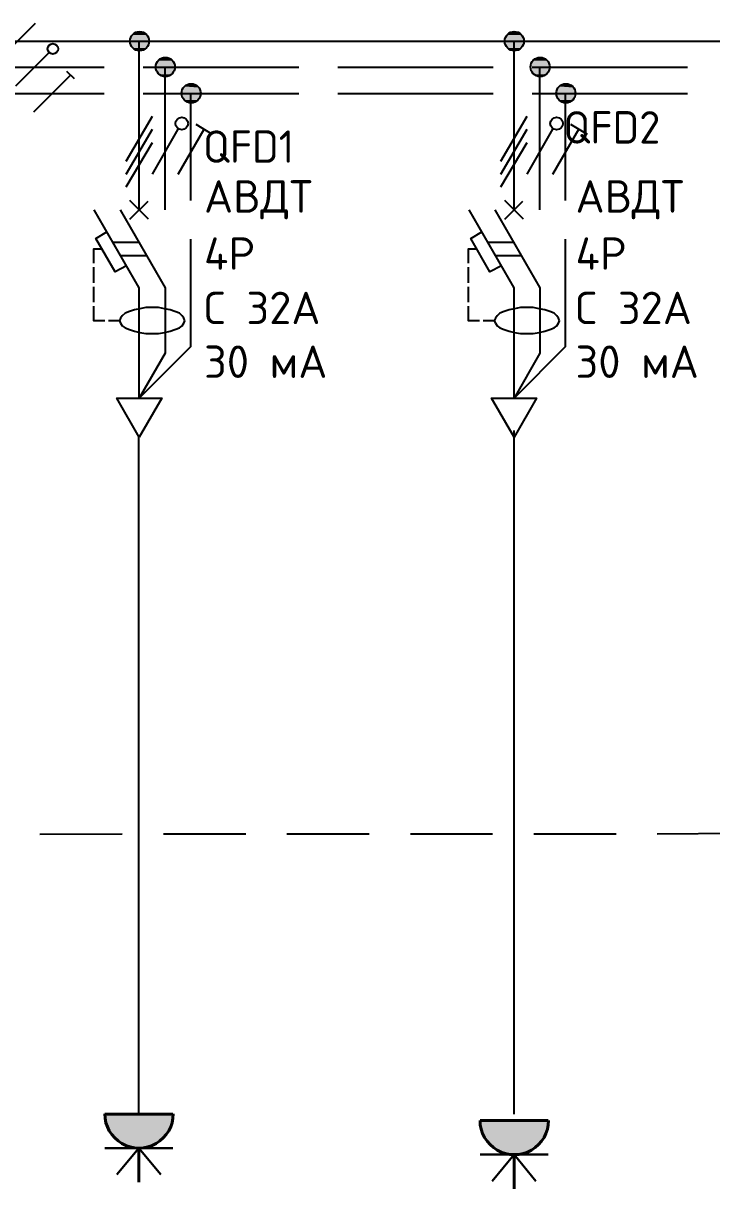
# Model space of a CAD drawing. Header units: millimetres. Extents: x -32 to 417638015, y -35 to 175284279.
# Drawn here: x 416808956 to 416814267, y 175224378 to 175233366 of the extents above; entities that cross this region are included whole.
import ezdxf

# ---------------------------------------------------------------- set-up
doc = ezdxf.new("R2010")
doc.units = ezdxf.units.MM
for name, color, linetype in [('PDF _0', 7, 'Continuous'), ('PDF _4_Однолинейная схема', 7, 'Continuous'), ('PDF __ЭОМ_Розетки быт', 5, 'Continuous'), ('PDF _A-HATCH-WALL', 5, 'Continuous'), ('PDF _Текст', 7, 'Continuous')]:
    doc.layers.add(name, color=color, linetype=linetype)
doc.styles.add('PDF GOST Common', font='GOST_Common.ttf')
doc.styles.add('PDF ISOCPEUR', font='isocpeur.ttf')

msp = doc.modelspace()

# ---------------------------------------------------------------- linework, layer by layer
at = {"layer": 'PDF _0', "lineweight": 25}
for points in [[(416809850.5, 175231926.2), (416809850.5, 175233225.9)], [(416812741.9, 175231926.2), (416812741.9, 175233225.9)], [(416810049.4, 175231926.2), (416810049.4, 175233026.9)], [(416812940.9, 175231926.2), (416812940.9, 175233026.9)], [(416810248.4, 175231998.2), (416810248.4, 175232823.7)], [(416813139.9, 175231998.2), (416813139.9, 175232823.7)], [(416809922.4, 175231854.3), (416809778.5, 175231998.2)], [(416809778.5, 175231854.3), (416809918.2, 175231994)], [(416812669.9, 175231854.3), (416812809.6, 175231994)], [(416812813.9, 175231854.3), (416812670, 175231998.2)], [(416810049.4, 175231325.1), (416810049.4, 175230821.3), (416809850.5, 175230474.2), (416809850.5, 175231325.1), (416809503.3, 175231926.2)], [(416809702.3, 175231926.2), (416810049.4, 175231325.1)], [(416812940.9, 175231325.1), (416812940.9, 175230821.3), (416812741.9, 175230474.2), (416812741.9, 175231325.1), (416812394.8, 175231926.2)], [(416812593.7, 175231926.2), (416812940.9, 175231325.1)], [(416809753.1, 175231494.4), (416809664.2, 175231447.9), (416809516, 175231706.1), (416809600.7, 175231756.9)], [(416812644.5, 175231494.4), (416812555.6, 175231447.9), (416812407.5, 175231706.1), (416812492.2, 175231756.9)], [(416809647.2, 175231676.5), (416809846.2, 175231676.5)], [(416809850.5, 175230474.2), (416810248.4, 175230872.1), (416810248.4, 175231701.8)], [(416812538.7, 175231676.5), (416812737.7, 175231676.5)], [(416812741.9, 175230474.2), (416813139.9, 175230872.1), (416813139.9, 175231701.8)], [(416809706.5, 175231574.9), (416809905.5, 175231574.9)], [(416812598, 175231574.9), (416812796.9, 175231574.9)], [(416812741.9, 175224953.7), (416812741.9, 175230224.2)], [(416809846.2, 175224953.7), (416809846.2, 175230173.4)], [(416809719.2, 175227112.8), (416809084.2, 175227108.5)], [(416810671.7, 175227112.8), (416810036.8, 175227112.8)], [(416811624.3, 175227112.8), (416810989.3, 175227112.8)], [(416812576.8, 175227112.8), (416811941.8, 175227112.8)], [(416813529.3, 175227112.8), (416812894.3, 175227112.8)], [(416814481.9, 175227117), (416813846.9, 175227112.8)]]:
    msp.add_lwpolyline(points, dxfattribs=at)
at = {"layer": 'PDF _0', "color": 1, "lineweight": 25}
for points in [[(416809748.8, 175232303), (416809952, 175232650.2)], [(416812640.3, 175232303), (416812843.5, 175232650.2)], [(416809748.8, 175232201.4), (416809952, 175232548.5)], [(416809952.1, 175232201.4), (416810151, 175232548.5)], [(416810151, 175232201.4), (416810350, 175232548.5)], [(416810286.5, 175232586.7), (416810413.5, 175232510.5)], [(416812640.3, 175232201.4), (416812843.5, 175232548.5)], [(416812843.5, 175232201.4), (416813042.5, 175232548.5)], [(416813042.5, 175232201.4), (416813241.5, 175232548.5)], [(416813178, 175232586.7), (416813305, 175232510.5)], [(416809748.8, 175232104), (416809952, 175232446.9)], [(416812640.3, 175232104), (416812843.5, 175232446.9)], [(416809499.1, 175231515.6), (416809499.1, 175231625.7), (416809562.6, 175231625.7)], [(416812390.5, 175231515.6), (416812390.5, 175231625.7), (416812454, 175231625.7)], [(416809499.1, 175231363.2), (416809499.1, 175231486)], [(416812390.5, 175231363.2), (416812390.5, 175231486)], [(416809499.1, 175231215), (416809499.1, 175231333.5)], [(416812390.5, 175231215), (416812390.5, 175231333.5)], [(416809583.7, 175231071.1), (416809499.1, 175231071.1), (416809499.1, 175231185.4)], [(416812475.2, 175231071.1), (416812390.5, 175231071.1), (416812390.5, 175231185.4)], [(416809698, 175231071.1), (416809613.4, 175231071.1)], [(416812589.5, 175231071.1), (416812504.8, 175231071.1)]]:
    msp.add_lwpolyline(points, dxfattribs=at)
at = {"layer": 'PDF _0', "lineweight": 25}
for points in [[(416810201.8, 175231071.1), (416810193.4, 175231092.2), (416810180.7, 175231109.2), (416810159.5, 175231130.3), (416810125.6, 175231143), (416810087.5, 175231155.7), (416810045.2, 175231164.2), (416809998.6, 175231172.7), (416809952.1, 175231172.7), (416809901.3, 175231172.7), (416809854.7, 175231164.2), (416809812.4, 175231155.7), (416809774.3, 175231143), (416809740.4, 175231130.3), (416809719.2, 175231109.2), (416809706.5, 175231092.2), (416809698.1, 175231071.1), (416809706.5, 175231054.1), (416809719.2, 175231033), (416809740.4, 175231016), (416809774.3, 175231003.3), (416809812.4, 175230990.6), (416809854.7, 175230982.2), (416809901.3, 175230973.7), (416809952.1, 175230973.7), (416809998.6, 175230973.7), (416810045.2, 175230982.2), (416810087.5, 175230990.6), (416810125.6, 175231003.3), (416810159.5, 175231016), (416810180.7, 175231033), (416810193.4, 175231054.1)], [(416813093.3, 175231071.1), (416813084.8, 175231092.2), (416813072.1, 175231109.2), (416813051, 175231130.3), (416813017.1, 175231143), (416812979, 175231155.7), (416812936.7, 175231164.2), (416812890.1, 175231172.7), (416812843.5, 175231172.7), (416812792.7, 175231172.7), (416812746.2, 175231164.2), (416812703.8, 175231155.7), (416812665.7, 175231143), (416812631.9, 175231130.3), (416812610.7, 175231109.2), (416812598, 175231092.2), (416812589.5, 175231071.1), (416812598, 175231054.1), (416812610.7, 175231033), (416812631.9, 175231016), (416812665.7, 175231003.3), (416812703.8, 175230990.6), (416812746.2, 175230982.2), (416812792.7, 175230973.7), (416812843.5, 175230973.7), (416812890.1, 175230973.7), (416812936.7, 175230982.2), (416812979, 175230990.6), (416813017.1, 175231003.3), (416813051, 175231016), (416813072.1, 175231033), (416813084.8, 175231054.1)], [(416809850.5, 175230173.6), (416809676.9, 175230474.1), (416810024, 175230474.1)], [(416812741.9, 175230173.6), (416812568.4, 175230474.1), (416812915.5, 175230474.1)]]:
    msp.add_lwpolyline(points, close=True, dxfattribs=at)
for centre in [(416809852.6, 175233228), (416812744, 175233228), (416810051.5, 175233029.1), (416812943, 175233029.1), (416810250.5, 175232825.9), (416813142, 175232825.9)]:
    msp.add_circle(centre, 74.1, dxfattribs=at)
at = {"layer": 'PDF _0', "color": 1, "lineweight": 25}
for centre in [(416810178.5, 175232593), (416813070, 175232593)]:
    msp.add_circle(centre, 48.7, dxfattribs=at)
at = {"layer": 'PDF _0', "transparency": 33554559}
for points in [[(416809782.7, 175233255.6), (416809922.4, 175233247.1), (416809778.5, 175233247.1)], [(416809922.4, 175233247.1), (416809778.5, 175233247.1), (416809922.4, 175233238.6)], [(416809778.5, 175233247.1), (416809922.4, 175233238.6), (416809778.5, 175233238.6)], [(416809787, 175233268.3), (416809918.2, 175233259.8), (416809782.7, 175233259.8)], [(416809918.2, 175233259.8), (416809782.7, 175233259.8), (416809918.2, 175233255.6)], [(416809782.7, 175233259.8), (416809918.2, 175233255.6), (416809782.7, 175233255.6)], [(416809918.2, 175233255.6), (416809782.7, 175233255.6), (416809922.4, 175233247.1)], [(416809791.2, 175233272.5), (416809914, 175233268.3), (416809787, 175233268.3)], [(416809914, 175233268.3), (416809787, 175233268.3), (416809918.2, 175233259.8)], [(416809795.4, 175233276.7), (416809909.7, 175233272.5), (416809791.2, 175233272.5)], [(416809909.7, 175233272.5), (416809791.2, 175233272.5), (416809914, 175233268.3)], [(416809799.7, 175233281), (416809905.5, 175233276.7), (416809795.4, 175233276.7)], [(416809905.5, 175233276.7), (416809795.4, 175233276.7), (416809909.7, 175233272.5)], [(416809808.1, 175233285.2), (416809897, 175233281), (416809799.7, 175233281)], [(416809897, 175233281), (416809799.7, 175233281), (416809905.5, 175233276.7)], [(416809812.4, 175233289.4), (416809892.8, 175233285.2), (416809808.1, 175233285.2)], [(416809892.8, 175233285.2), (416809808.1, 175233285.2), (416809897, 175233281)], [(416809820.8, 175233293.7), (416809888.6, 175233289.4), (416809812.4, 175233289.4)], [(416809888.6, 175233289.4), (416809812.4, 175233289.4), (416809892.8, 175233285.2)], [(416809825.1, 175233297.9), (416809880.1, 175233293.7), (416809820.8, 175233293.7)], [(416809880.1, 175233293.7), (416809820.8, 175233293.7), (416809888.6, 175233289.4)], [(416809833.5, 175233297.9), (416809871.6, 175233297.9), (416809825.1, 175233297.9)], [(416809871.6, 175233297.9), (416809825.1, 175233297.9), (416809880.1, 175233293.7)], [(416809837.8, 175233297.9), (416809867.4, 175233297.9), (416809833.5, 175233297.9)], [(416809867.4, 175233297.9), (416809833.5, 175233297.9), (416809871.6, 175233297.9)], [(416809854.7, 175233302.1), (416809858.9, 175233297.9), (416809837.8, 175233297.9)], [(416809858.9, 175233297.9), (416809837.8, 175233297.9), (416809867.4, 175233297.9)], [(416812674.2, 175233255.6), (416812813.9, 175233247.1), (416812670, 175233247.1)], [(416812813.9, 175233247.1), (416812670, 175233247.1), (416812813.9, 175233238.6)], [(416812670, 175233247.1), (416812813.9, 175233238.6), (416812670, 175233238.6)], [(416812678.4, 175233268.3), (416812809.7, 175233259.8), (416812674.2, 175233259.8)], [(416812809.7, 175233259.8), (416812674.2, 175233259.8), (416812809.7, 175233255.6)], [(416812674.2, 175233259.8), (416812809.7, 175233255.6), (416812674.2, 175233255.6)], [(416812809.7, 175233255.6), (416812674.2, 175233255.6), (416812813.9, 175233247.1)], [(416812682.7, 175233272.5), (416812805.4, 175233268.3), (416812678.4, 175233268.3)], [(416812805.4, 175233268.3), (416812678.4, 175233268.3), (416812809.7, 175233259.8)], [(416812686.9, 175233276.7), (416812801.2, 175233272.5), (416812682.7, 175233272.5)], [(416812801.2, 175233272.5), (416812682.7, 175233272.5), (416812805.4, 175233268.3)], [(416812691.1, 175233281), (416812797, 175233276.7), (416812686.9, 175233276.7)], [(416812797, 175233276.7), (416812686.9, 175233276.7), (416812801.2, 175233272.5)], [(416812699.6, 175233285.2), (416812788.5, 175233281), (416812691.1, 175233281)], [(416812788.5, 175233281), (416812691.1, 175233281), (416812797, 175233276.7)], [(416812703.8, 175233289.4), (416812784.3, 175233285.2), (416812699.6, 175233285.2)], [(416812784.3, 175233285.2), (416812699.6, 175233285.2), (416812788.5, 175233281)], [(416812712.3, 175233293.7), (416812780, 175233289.4), (416812703.8, 175233289.4)], [(416812780, 175233289.4), (416812703.8, 175233289.4), (416812784.3, 175233285.2)], [(416812716.5, 175233297.9), (416812771.6, 175233293.7), (416812712.3, 175233293.7)], [(416812771.6, 175233293.7), (416812712.3, 175233293.7), (416812780, 175233289.4)], [(416812725, 175233297.9), (416812763.1, 175233297.9), (416812716.5, 175233297.9)], [(416812763.1, 175233297.9), (416812716.5, 175233297.9), (416812771.6, 175233293.7)], [(416812729.2, 175233297.9), (416812758.9, 175233297.9), (416812725, 175233297.9)], [(416812758.9, 175233297.9), (416812725, 175233297.9), (416812763.1, 175233297.9)], [(416812746.2, 175233302.1), (416812750.4, 175233297.9), (416812729.2, 175233297.9)], [(416812750.4, 175233297.9), (416812729.2, 175233297.9), (416812758.9, 175233297.9)], [(416809778.5, 175233238.6), (416809922.4, 175233234.4), (416809774.3, 175233234.4)], [(416809922.4, 175233234.4), (416809774.3, 175233234.4), (416809926.7, 175233225.9)], [(416809774.3, 175233234.4), (416809926.7, 175233225.9), (416809774.3, 175233225.9)], [(416809926.7, 175233225.9), (416809774.3, 175233225.9), (416809922.4, 175233217.5)], [(416809774.3, 175233225.9), (416809922.4, 175233217.5), (416809774.3, 175233217.5)], [(416809922.4, 175233217.5), (416809774.3, 175233217.5), (416809922.4, 175233213.2)], [(416809774.3, 175233217.5), (416809922.4, 175233213.2), (416809778.5, 175233213.2)], [(416809922.4, 175233238.6), (416809778.5, 175233238.6), (416809922.4, 175233234.4)], [(416809922.4, 175233213.2), (416809778.5, 175233213.2), (416809922.4, 175233204.8)], [(416809778.5, 175233213.2), (416809922.4, 175233204.8), (416809778.5, 175233204.8)], [(416809922.4, 175233204.8), (416809778.5, 175233204.8), (416809918.2, 175233196.3)], [(416809778.5, 175233204.8), (416809918.2, 175233196.3), (416809782.7, 175233196.3)], [(416809918.2, 175233196.3), (416809782.7, 175233196.3), (416809918.2, 175233192.1)], [(416809782.7, 175233196.3), (416809918.2, 175233192.1), (416809782.7, 175233192.1)], [(416809918.2, 175233192.1), (416809782.7, 175233192.1), (416809914, 175233183.6)], [(416809782.7, 175233192.1), (416809914, 175233183.6), (416809787, 175233183.6)], [(416809914, 175233183.6), (416809787, 175233183.6), (416809909.7, 175233179.4)], [(416809787, 175233183.6), (416809909.7, 175233179.4), (416809791.2, 175233179.4)], [(416809909.7, 175233179.4), (416809791.2, 175233179.4), (416809905.5, 175233175.1)], [(416809791.2, 175233179.4), (416809905.5, 175233175.1), (416809795.4, 175233175.1)], [(416809905.5, 175233175.1), (416809795.4, 175233175.1), (416809897, 175233170.9)], [(416809795.4, 175233175.1), (416809897, 175233170.9), (416809799.7, 175233170.9)], [(416809897, 175233170.9), (416809799.7, 175233170.9), (416809892.8, 175233166.7)], [(416809799.7, 175233170.9), (416809892.8, 175233166.7), (416809808.1, 175233166.7)], [(416809892.8, 175233166.7), (416809808.1, 175233166.7), (416809888.6, 175233162.4)], [(416809808.1, 175233166.7), (416809888.6, 175233162.4), (416809812.4, 175233162.4)], [(416809888.6, 175233162.4), (416809812.4, 175233162.4), (416809880.1, 175233158.2)], [(416809812.4, 175233162.4), (416809880.1, 175233158.2), (416809820.8, 175233158.2)], [(416809880.1, 175233158.2), (416809820.8, 175233158.2), (416809871.6, 175233154)], [(416809820.8, 175233158.2), (416809871.6, 175233154), (416809825.1, 175233154)], [(416812670, 175233238.6), (416812813.9, 175233234.4), (416812665.7, 175233234.4)], [(416812813.9, 175233234.4), (416812665.7, 175233234.4), (416812818.1, 175233225.9)], [(416812665.7, 175233234.4), (416812818.1, 175233225.9), (416812665.7, 175233225.9)], [(416812818.1, 175233225.9), (416812665.7, 175233225.9), (416812813.9, 175233217.5)], [(416812665.7, 175233225.9), (416812813.9, 175233217.5), (416812665.7, 175233217.5)], [(416812813.9, 175233217.5), (416812665.7, 175233217.5), (416812813.9, 175233213.2)], [(416812665.7, 175233217.5), (416812813.9, 175233213.2), (416812670, 175233213.2)], [(416812813.9, 175233238.6), (416812670, 175233238.6), (416812813.9, 175233234.4)], [(416812813.9, 175233213.2), (416812670, 175233213.2), (416812813.9, 175233204.8)], [(416812670, 175233213.2), (416812813.9, 175233204.8), (416812670, 175233204.8)], [(416812813.9, 175233204.8), (416812670, 175233204.8), (416812809.7, 175233196.3)], [(416812670, 175233204.8), (416812809.7, 175233196.3), (416812674.2, 175233196.3)], [(416812809.7, 175233196.3), (416812674.2, 175233196.3), (416812809.7, 175233192.1)], [(416812674.2, 175233196.3), (416812809.7, 175233192.1), (416812674.2, 175233192.1)], [(416812809.7, 175233192.1), (416812674.2, 175233192.1), (416812805.4, 175233183.6)], [(416812674.2, 175233192.1), (416812805.4, 175233183.6), (416812678.4, 175233183.6)], [(416812805.4, 175233183.6), (416812678.4, 175233183.6), (416812801.2, 175233179.4)], [(416812678.4, 175233183.6), (416812801.2, 175233179.4), (416812682.7, 175233179.4)], [(416812801.2, 175233179.4), (416812682.7, 175233179.4), (416812797, 175233175.1)], [(416812682.7, 175233179.4), (416812797, 175233175.1), (416812686.9, 175233175.1)], [(416812797, 175233175.1), (416812686.9, 175233175.1), (416812788.5, 175233170.9)], [(416812686.9, 175233175.1), (416812788.5, 175233170.9), (416812691.1, 175233170.9)], [(416812788.5, 175233170.9), (416812691.1, 175233170.9), (416812784.3, 175233166.7)], [(416812691.1, 175233170.9), (416812784.3, 175233166.7), (416812699.6, 175233166.7)], [(416812784.3, 175233166.7), (416812699.6, 175233166.7), (416812780, 175233162.4)], [(416812699.6, 175233166.7), (416812780, 175233162.4), (416812703.8, 175233162.4)], [(416812780, 175233162.4), (416812703.8, 175233162.4), (416812771.6, 175233158.2)], [(416812703.8, 175233162.4), (416812771.6, 175233158.2), (416812712.3, 175233158.2)], [(416812771.6, 175233158.2), (416812712.3, 175233158.2), (416812763.1, 175233154)], [(416812712.3, 175233158.2), (416812763.1, 175233154), (416812716.5, 175233154)], [(416809871.6, 175233154), (416809825.1, 175233154), (416809867.4, 175233154)], [(416809825.1, 175233154), (416809867.4, 175233154), (416809833.5, 175233154)], [(416809833.5, 175233154), (416809837.8, 175233149.7), (416809858.9, 175233149.7)], [(416809833.5, 175233154), (416809867.4, 175233154), (416809858.9, 175233149.7)], [(416809837.8, 175233149.7), (416809858.9, 175233149.7), (416809854.7, 175233149.7)], [(416812763.1, 175233154), (416812716.5, 175233154), (416812758.9, 175233154)], [(416812716.5, 175233154), (416812758.9, 175233154), (416812725, 175233154)], [(416812725, 175233154), (416812729.2, 175233149.7), (416812750.4, 175233149.7)], [(416812725, 175233154), (416812758.9, 175233154), (416812750.4, 175233149.7)], [(416812729.2, 175233149.7), (416812750.4, 175233149.7), (416812746.2, 175233149.7)]]:
    msp.add_solid(points, dxfattribs=at)
at = {"layer": 'PDF _4_Однолинейная схема', "color": 1, "lineweight": 25}
for points in [[(416808766.7, 175233086.2), (416809050.3, 175233365.6)], [(416808897.9, 175232883), (416809151.9, 175233137)], [(416809350.9, 175232938), (416809291.6, 175232993.1)], [(416809037.6, 175232684), (416809321.3, 175232967.7)]]:
    msp.add_lwpolyline(points, dxfattribs=at)
at = {"layer": 'PDF _4_Однолинейная схема', "lineweight": 25}
for points in [[(416833545.2, 175233225.9), (416808416.3, 175233225.9)], [(416808415.3, 175233026.9), (416809579.5, 175233026.9)], [(416809880.1, 175233026.9), (416811082.3, 175233026.9)], [(416811383, 175233026.9), (416812581, 175233026.9)], [(416812881.6, 175233026.9), (416814079.6, 175233026.9)], [(416808415.3, 175232823.7), (416809579.5, 175232823.7)], [(416809880.1, 175232823.7), (416811082.3, 175232823.7)], [(416811383, 175232823.7), (416812581, 175232823.7)], [(416812881.6, 175232823.7), (416814079.6, 175232823.7)]]:
    msp.add_lwpolyline(points, dxfattribs=at)
at = {"layer": 'PDF _4_Однолинейная схема', "color": 1, "lineweight": 25}
msp.add_circle((416809183.7, 175233168.8), 40.2, dxfattribs=at)
at = {"layer": 'PDF __ЭОМ_Розетки быт', "lineweight": 40}
for points in [[(416810108.7, 175224953.7), (416809583.8, 175224953.7)], [(416813004.4, 175224902.9), (416812479.5, 175224902.9)], [(416809846.2, 175224691.2), (416809846.2, 175224428.8)], [(416812741.9, 175224640.4), (416812741.9, 175224378)]]:
    msp.add_lwpolyline(points, dxfattribs=at)
at = {"layer": 'PDF __ЭОМ_Розетки быт', "lineweight": 30}
for points in [[(416810108.7, 175224691.2), (416809583.8, 175224691.2)], [(416810015.6, 175224488), (416809846.2, 175224691.2), (416809676.9, 175224488)], [(416813004.4, 175224640.4), (416812479.5, 175224640.4)], [(416812911.3, 175224437.2), (416812741.9, 175224640.4), (416812572.6, 175224437.2)]]:
    msp.add_lwpolyline(points, dxfattribs=at)
at = {"layer": 'PDF __ЭОМ_Розетки быт', "lineweight": 40}
for centre in [(416809848.3, 175224955.8), (416812744, 175224905)]:
    msp.add_arc(centre, 264.6, 179.99976, 0.00024, dxfattribs=at)
at = {"layer": 'PDF __ЭОМ_Розетки быт', "transparency": 33554559}
for points in [[(416809588, 175224902.9), (416810104.4, 175224902.9), (416809583.7, 175224953.7)], [(416810104.4, 175224902.9), (416809583.7, 175224953.7), (416810108.7, 175224953.7)], [(416809600.7, 175224856.3), (416810091.7, 175224856.3), (416809588, 175224902.9)], [(416810091.7, 175224856.3), (416809588, 175224902.9), (416810104.4, 175224902.9)], [(416812483.7, 175224852.1), (416813000.1, 175224852.1), (416812479.4, 175224902.9)], [(416813000.1, 175224852.1), (416812479.4, 175224902.9), (416813004.4, 175224902.9)], [(416809621.8, 175224814), (416810070.6, 175224814), (416809600.7, 175224856.3)], [(416810070.6, 175224814), (416809600.7, 175224856.3), (416810091.7, 175224856.3)], [(416809651.5, 175224775.9), (416810040.9, 175224775.9), (416809621.8, 175224814)], [(416810040.9, 175224775.9), (416809621.8, 175224814), (416810070.6, 175224814)], [(416812496.4, 175224805.5), (416812987.4, 175224805.5), (416812483.7, 175224852.1)], [(416812987.4, 175224805.5), (416812483.7, 175224852.1), (416813000.1, 175224852.1)], [(416812517.5, 175224763.2), (416812966.3, 175224763.2), (416812496.4, 175224805.5)], [(416812966.3, 175224763.2), (416812496.4, 175224805.5), (416812987.4, 175224805.5)], [(416809685.3, 175224742), (416810002.8, 175224742), (416809651.5, 175224775.9)], [(416810002.8, 175224742), (416809651.5, 175224775.9), (416810040.9, 175224775.9)], [(416809727.7, 175224716.6), (416809960.5, 175224716.6), (416809685.3, 175224742)], [(416809960.5, 175224716.6), (416809685.3, 175224742), (416810002.8, 175224742)], [(416809774.2, 175224699.7), (416809918.2, 175224699.7), (416809727.7, 175224716.6)], [(416809918.2, 175224699.7), (416809727.7, 175224716.6), (416809960.5, 175224716.6)], [(416812547.2, 175224725.1), (416812936.6, 175224725.1), (416812517.5, 175224763.2)], [(416812936.6, 175224725.1), (416812517.5, 175224763.2), (416812966.3, 175224763.2)], [(416812585.3, 175224691.2), (416812898.5, 175224691.2), (416812547.2, 175224725.1)], [(416812898.5, 175224691.2), (416812547.2, 175224725.1), (416812936.6, 175224725.1)], [(416809820.8, 175224691.2), (416809871.6, 175224691.2), (416809774.3, 175224699.7)], [(416809871.6, 175224691.2), (416809774.3, 175224699.7), (416809918.2, 175224699.7)], [(416812623.4, 175224665.8), (416812860.4, 175224665.8), (416812585.3, 175224691.2)], [(416812860.4, 175224665.8), (416812585.3, 175224691.2), (416812898.5, 175224691.2)], [(416812669.9, 175224648.9), (416812813.9, 175224648.9), (416812623.4, 175224665.8)], [(416812813.9, 175224648.9), (416812623.4, 175224665.8), (416812860.4, 175224665.8)], [(416812716.5, 175224640.4), (416812767.3, 175224640.4), (416812670, 175224648.9)], [(416812767.3, 175224640.4), (416812670, 175224648.9), (416812813.9, 175224648.9)]]:
    msp.add_solid(points, dxfattribs=at)
at = {"layer": 'PDF _A-HATCH-WALL', "color": 7, "transparency": 33554559}
for points in [[(416809985.9, 175233065), (416810117.2, 175233060.8), (416809981.7, 175233060.8)], [(416809990.2, 175233073.5), (416810112.9, 175233065), (416809985.9, 175233065)], [(416810112.9, 175233065), (416809985.9, 175233065), (416810117.2, 175233060.8)], [(416809994.4, 175233077.7), (416810108.7, 175233073.5), (416809990.2, 175233073.5)], [(416810108.7, 175233073.5), (416809990.2, 175233073.5), (416810112.9, 175233065)], [(416810002.9, 175233082), (416810104.5, 175233077.7), (416809994.4, 175233077.7)], [(416810104.5, 175233077.7), (416809994.4, 175233077.7), (416810108.7, 175233073.5)], [(416810007.1, 175233086.2), (416810100.2, 175233082), (416810002.9, 175233082)], [(416810100.2, 175233082), (416810002.9, 175233082), (416810104.5, 175233077.7)], [(416810011.3, 175233090.4), (416810091.8, 175233086.2), (416810007.1, 175233086.2)], [(416810091.8, 175233086.2), (416810007.1, 175233086.2), (416810100.2, 175233082)], [(416810019.8, 175233094.7), (416810087.5, 175233090.4), (416810011.3, 175233090.4)], [(416810087.5, 175233090.4), (416810011.3, 175233090.4), (416810091.8, 175233086.2)], [(416810024, 175233094.7), (416810079.1, 175233094.7), (416810019.8, 175233094.7)], [(416810079.1, 175233094.7), (416810019.8, 175233094.7), (416810087.5, 175233090.4)], [(416810032.5, 175233098.9), (416810074.8, 175233094.7), (416810024, 175233094.7)], [(416810074.8, 175233094.7), (416810024, 175233094.7), (416810079.1, 175233094.7)], [(416810041, 175233098.9), (416810066.4, 175233098.9), (416810032.5, 175233098.9)], [(416810066.4, 175233098.9), (416810032.5, 175233098.9), (416810074.8, 175233094.7)], [(416810053.7, 175233098.9), (416810057.9, 175233098.9), (416810041, 175233098.9)], [(416810057.9, 175233098.9), (416810041, 175233098.9), (416810066.4, 175233098.9)], [(416812877.4, 175233065), (416813008.6, 175233060.8), (416812873.2, 175233060.8)], [(416812881.6, 175233073.5), (416813004.4, 175233065), (416812877.4, 175233065)], [(416813004.4, 175233065), (416812877.4, 175233065), (416813008.6, 175233060.8)], [(416812885.9, 175233077.7), (416813000.2, 175233073.5), (416812881.6, 175233073.5)], [(416813000.2, 175233073.5), (416812881.6, 175233073.5), (416813004.4, 175233065)], [(416812894.3, 175233082), (416812995.9, 175233077.7), (416812885.9, 175233077.7)], [(416812995.9, 175233077.7), (416812885.9, 175233077.7), (416813000.2, 175233073.5)], [(416812898.6, 175233086.2), (416812991.7, 175233082), (416812894.3, 175233082)], [(416812991.7, 175233082), (416812894.3, 175233082), (416812995.9, 175233077.7)], [(416812902.8, 175233090.4), (416812983.2, 175233086.2), (416812898.6, 175233086.2)], [(416812983.2, 175233086.2), (416812898.6, 175233086.2), (416812991.7, 175233082)], [(416812911.3, 175233094.7), (416812979, 175233090.4), (416812902.8, 175233090.4)], [(416812979, 175233090.4), (416812902.8, 175233090.4), (416812983.2, 175233086.2)], [(416812915.5, 175233094.7), (416812974.8, 175233094.7), (416812911.3, 175233094.7)], [(416812974.8, 175233094.7), (416812911.3, 175233094.7), (416812979, 175233090.4)], [(416812924, 175233098.9), (416812966.3, 175233094.7), (416812915.5, 175233094.7)], [(416812966.3, 175233094.7), (416812915.5, 175233094.7), (416812974.8, 175233094.7)], [(416812932.4, 175233098.9), (416812957.8, 175233098.9), (416812924, 175233098.9)], [(416812957.8, 175233098.9), (416812924, 175233098.9), (416812966.3, 175233094.7)], [(416812945.1, 175233098.9), (416812949.4, 175233098.9), (416812932.4, 175233098.9)], [(416812949.4, 175233098.9), (416812932.4, 175233098.9), (416812957.8, 175233098.9)], [(416809977.5, 175233039.6), (416810125.6, 175233031.2), (416809973.2, 175233031.2)], [(416810125.6, 175233031.2), (416809973.2, 175233031.2), (416810125.6, 175233026.9)], [(416809973.2, 175233031.2), (416810125.6, 175233026.9), (416809973.2, 175233026.9)], [(416810125.6, 175233026.9), (416809973.2, 175233026.9), (416810125.6, 175233018.5)], [(416809973.2, 175233026.9), (416810125.6, 175233018.5), (416809973.2, 175233018.5)], [(416810125.6, 175233018.5), (416809973.2, 175233018.5), (416810125.6, 175233010)], [(416809973.2, 175233018.5), (416810125.6, 175233010), (416809977.5, 175233010)], [(416809981.7, 175233052.3), (416810121.4, 175233048.1), (416809977.5, 175233048.1)], [(416810121.4, 175233048.1), (416809977.5, 175233048.1), (416810125.6, 175233039.6)], [(416809977.5, 175233048.1), (416810125.6, 175233039.6), (416809977.5, 175233039.6)], [(416810125.6, 175233039.6), (416809977.5, 175233039.6), (416810125.6, 175233031.2)], [(416810125.6, 175233010), (416809977.5, 175233010), (416810121.4, 175233005.8)], [(416809977.5, 175233010), (416810121.4, 175233005.8), (416809977.5, 175233005.8)], [(416810121.4, 175233005.8), (416809977.5, 175233005.8), (416810121.4, 175232997.3)], [(416809977.5, 175233005.8), (416810121.4, 175232997.3), (416809981.7, 175232997.3)], [(416810117.2, 175233060.8), (416809981.7, 175233060.8), (416810121.4, 175233052.3)], [(416809981.7, 175233060.8), (416810121.4, 175233052.3), (416809981.7, 175233052.3)], [(416810121.4, 175233052.3), (416809981.7, 175233052.3), (416810121.4, 175233048.1)], [(416810121.4, 175232997.3), (416809981.7, 175232997.3), (416810117.2, 175232993.1)], [(416809981.7, 175232997.3), (416810117.2, 175232993.1), (416809981.7, 175232993.1)], [(416810117.2, 175232993.1), (416809981.7, 175232993.1), (416810112.9, 175232984.6)], [(416809981.7, 175232993.1), (416810112.9, 175232984.6), (416809985.9, 175232984.6)], [(416810112.9, 175232984.6), (416809985.9, 175232984.6), (416810108.7, 175232980.4)], [(416809985.9, 175232984.6), (416810108.7, 175232980.4), (416809990.2, 175232980.4)], [(416810108.7, 175232980.4), (416809990.2, 175232980.4), (416810104.5, 175232971.9)], [(416809990.2, 175232980.4), (416810104.5, 175232971.9), (416809994.4, 175232971.9)], [(416812873.2, 175233052.3), (416813012.9, 175233048.1), (416812868.9, 175233048.1)], [(416813012.9, 175233048.1), (416812868.9, 175233048.1), (416813017.1, 175233039.6)], [(416812868.9, 175233048.1), (416813017.1, 175233039.6), (416812868.9, 175233039.6)], [(416813017.1, 175233039.6), (416812868.9, 175233039.6), (416813017.1, 175233031.2)], [(416812868.9, 175233039.6), (416813017.1, 175233031.2), (416812868.9, 175233031.2)], [(416813017.1, 175233031.2), (416812868.9, 175233031.2), (416813017.1, 175233026.9)], [(416812868.9, 175233031.2), (416813017.1, 175233026.9), (416812868.9, 175233026.9)], [(416813017.1, 175233026.9), (416812868.9, 175233026.9), (416813017.1, 175233018.5)], [(416812868.9, 175233026.9), (416813017.1, 175233018.5), (416812868.9, 175233018.5)], [(416813017.1, 175233018.5), (416812868.9, 175233018.5), (416813017.1, 175233010)], [(416812868.9, 175233018.5), (416813017.1, 175233010), (416812868.9, 175233010)], [(416813017.1, 175233010), (416812868.9, 175233010), (416813012.9, 175233005.8)], [(416812868.9, 175233010), (416813012.9, 175233005.8), (416812868.9, 175233005.8)], [(416813012.9, 175233005.8), (416812868.9, 175233005.8), (416813012.9, 175232997.3)], [(416812868.9, 175233005.8), (416813012.9, 175232997.3), (416812873.2, 175232997.3)], [(416813008.6, 175233060.8), (416812873.2, 175233060.8), (416813012.9, 175233052.3)], [(416812873.2, 175233060.8), (416813012.9, 175233052.3), (416812873.2, 175233052.3)], [(416813012.9, 175233052.3), (416812873.2, 175233052.3), (416813012.9, 175233048.1)], [(416813012.9, 175232997.3), (416812873.2, 175232997.3), (416813008.6, 175232993.1)], [(416812873.2, 175232997.3), (416813008.6, 175232993.1), (416812873.2, 175232993.1)], [(416813008.6, 175232993.1), (416812873.2, 175232993.1), (416813004.4, 175232984.6)], [(416812873.2, 175232993.1), (416813004.4, 175232984.6), (416812877.4, 175232984.6)], [(416813004.4, 175232984.6), (416812877.4, 175232984.6), (416813000.2, 175232980.4)], [(416812877.4, 175232984.6), (416813000.2, 175232980.4), (416812881.6, 175232980.4)], [(416813000.2, 175232980.4), (416812881.6, 175232980.4), (416812995.9, 175232971.9)], [(416812881.6, 175232980.4), (416812995.9, 175232971.9), (416812885.9, 175232971.9)], [(416810104.5, 175232971.9), (416809994.4, 175232971.9), (416810100.2, 175232967.7)], [(416809994.4, 175232971.9), (416810100.2, 175232967.7), (416810002.9, 175232967.7)], [(416810100.2, 175232967.7), (416810002.9, 175232967.7), (416810091.8, 175232963.4)], [(416810002.9, 175232967.7), (416810091.8, 175232963.4), (416810007.1, 175232963.4)], [(416810091.8, 175232963.4), (416810007.1, 175232963.4), (416810087.5, 175232959.2)], [(416810007.1, 175232963.4), (416810087.5, 175232959.2), (416810011.3, 175232959.2)], [(416810087.5, 175232959.2), (416810011.3, 175232959.2), (416810079.1, 175232959.2)], [(416810011.3, 175232959.2), (416810079.1, 175232959.2), (416810019.8, 175232959.2)], [(416810079.1, 175232959.2), (416810019.8, 175232959.2), (416810074.8, 175232955)], [(416810019.8, 175232959.2), (416810074.8, 175232955), (416810024, 175232955)], [(416810074.8, 175232955), (416810024, 175232955), (416810066.4, 175232950.7)], [(416810024, 175232955), (416810066.4, 175232950.7), (416810032.5, 175232950.7)], [(416810032.5, 175232950.7), (416810041, 175232950.7), (416810057.9, 175232950.7)], [(416810032.5, 175232950.7), (416810066.4, 175232950.7), (416810057.9, 175232950.7)], [(416810041, 175232950.7), (416810057.9, 175232950.7), (416810053.7, 175232950.7)], [(416810206.1, 175232887.2), (416810299.2, 175232883), (416810201.8, 175232883)], [(416810214.5, 175232891.5), (416810295, 175232887.2), (416810206.1, 175232887.2)], [(416810295, 175232887.2), (416810206.1, 175232887.2), (416810299.2, 175232883)], [(416810218.8, 175232895.7), (416810286.5, 175232891.5), (416810214.5, 175232891.5)], [(416810286.5, 175232891.5), (416810214.5, 175232891.5), (416810295, 175232887.2)], [(416810227.2, 175232895.7), (416810282.3, 175232895.7), (416810218.8, 175232895.7)], [(416810282.3, 175232895.7), (416810218.8, 175232895.7), (416810286.5, 175232891.5)], [(416810235.7, 175232899.9), (416810273.8, 175232895.7), (416810227.2, 175232895.7)], [(416810273.8, 175232895.7), (416810227.2, 175232895.7), (416810282.3, 175232895.7)], [(416810239.9, 175232899.9), (416810269.6, 175232899.9), (416810235.7, 175232899.9)], [(416810269.6, 175232899.9), (416810235.7, 175232899.9), (416810273.8, 175232895.7)], [(416810252.6, 175232899.9), (416810256.9, 175232899.9), (416810239.9, 175232899.9)], [(416810256.9, 175232899.9), (416810239.9, 175232899.9), (416810269.6, 175232899.9)], [(416812995.9, 175232971.9), (416812885.9, 175232971.9), (416812991.7, 175232967.7)], [(416812885.9, 175232971.9), (416812991.7, 175232967.7), (416812894.3, 175232967.7)], [(416812991.7, 175232967.7), (416812894.3, 175232967.7), (416812983.2, 175232963.4)], [(416812894.3, 175232967.7), (416812983.2, 175232963.4), (416812898.6, 175232963.4)], [(416812983.2, 175232963.4), (416812898.6, 175232963.4), (416812979, 175232959.2)], [(416812898.6, 175232963.4), (416812979, 175232959.2), (416812902.8, 175232959.2)], [(416812979, 175232959.2), (416812902.8, 175232959.2), (416812974.8, 175232959.2)], [(416812902.8, 175232959.2), (416812974.8, 175232959.2), (416812911.3, 175232959.2)], [(416812974.8, 175232959.2), (416812911.3, 175232959.2), (416812966.3, 175232955)], [(416812911.3, 175232959.2), (416812966.3, 175232955), (416812915.5, 175232955)], [(416812966.3, 175232955), (416812915.5, 175232955), (416812957.8, 175232950.7)], [(416812915.5, 175232955), (416812957.8, 175232950.7), (416812924, 175232950.7)], [(416812924, 175232950.7), (416812932.4, 175232950.7), (416812949.4, 175232950.7)], [(416812924, 175232950.7), (416812957.8, 175232950.7), (416812949.4, 175232950.7)], [(416812932.4, 175232950.7), (416812949.4, 175232950.7), (416812945.1, 175232950.7)], [(416813097.5, 175232887.2), (416813190.7, 175232883), (416813093.3, 175232883)], [(416813106, 175232891.5), (416813186.4, 175232887.2), (416813097.5, 175232887.2)], [(416813186.4, 175232887.2), (416813097.5, 175232887.2), (416813190.7, 175232883)], [(416813110.2, 175232895.7), (416813178, 175232891.5), (416813106, 175232891.5)], [(416813178, 175232891.5), (416813106, 175232891.5), (416813186.4, 175232887.2)], [(416813118.7, 175232895.7), (416813173.7, 175232895.7), (416813110.2, 175232895.7)], [(416813173.7, 175232895.7), (416813110.2, 175232895.7), (416813178, 175232891.5)], [(416813127.2, 175232899.9), (416813165.3, 175232895.7), (416813118.7, 175232895.7)], [(416813165.3, 175232895.7), (416813118.7, 175232895.7), (416813173.7, 175232895.7)], [(416813131.4, 175232899.9), (416813161, 175232899.9), (416813127.2, 175232899.9)], [(416813161, 175232899.9), (416813127.2, 175232899.9), (416813165.3, 175232895.7)], [(416813144.1, 175232899.9), (416813148.3, 175232899.9), (416813131.4, 175232899.9)], [(416813148.3, 175232899.9), (416813131.4, 175232899.9), (416813161, 175232899.9)], [(416810180.7, 175232853.4), (416810320.4, 175232844.9), (416810176.4, 175232844.9)], [(416810320.4, 175232844.9), (416810176.4, 175232844.9), (416810324.6, 175232840.7)], [(416810176.4, 175232844.9), (416810324.6, 175232840.7), (416810176.4, 175232840.7)], [(416810324.6, 175232840.7), (416810176.4, 175232840.7), (416810324.6, 175232832.2)], [(416810176.4, 175232840.7), (416810324.6, 175232832.2), (416810176.4, 175232832.2)], [(416810324.6, 175232832.2), (416810176.4, 175232832.2), (416810324.6, 175232823.7)], [(416810176.4, 175232832.2), (416810324.6, 175232823.7), (416810176.4, 175232823.7)], [(416810324.6, 175232823.7), (416810176.4, 175232823.7), (416810324.6, 175232819.5)], [(416810176.4, 175232823.7), (416810324.6, 175232819.5), (416810176.4, 175232819.5)], [(416810324.6, 175232819.5), (416810176.4, 175232819.5), (416810324.6, 175232811)], [(416810176.4, 175232819.5), (416810324.6, 175232811), (416810176.4, 175232811)], [(416810324.6, 175232811), (416810176.4, 175232811), (416810320.4, 175232802.6)], [(416810176.4, 175232811), (416810320.4, 175232802.6), (416810176.4, 175232802.6)], [(416810320.4, 175232802.6), (416810176.4, 175232802.6), (416810320.4, 175232798.3)], [(416810176.4, 175232802.6), (416810320.4, 175232798.3), (416810180.7, 175232798.3)], [(416810184.9, 175232861.8), (416810320.4, 175232853.4), (416810180.7, 175232853.4)], [(416810320.4, 175232853.4), (416810180.7, 175232853.4), (416810320.4, 175232844.9)], [(416810320.4, 175232798.3), (416810180.7, 175232798.3), (416810316.1, 175232789.9)], [(416810180.7, 175232798.3), (416810316.1, 175232789.9), (416810184.9, 175232789.9)], [(416810189.1, 175232866.1), (416810316.1, 175232861.8), (416810184.9, 175232861.8)], [(416810316.1, 175232861.8), (416810184.9, 175232861.8), (416810320.4, 175232853.4)], [(416810197.6, 175232878.8), (416810307.7, 175232870.3), (416810189.1, 175232870.3)], [(416810307.7, 175232870.3), (416810189.1, 175232870.3), (416810311.9, 175232866.1)], [(416810189.1, 175232870.3), (416810311.9, 175232866.1), (416810189.1, 175232866.1)], [(416810311.9, 175232866.1), (416810189.1, 175232866.1), (416810316.1, 175232861.8)], [(416810201.8, 175232883), (416810303.4, 175232878.8), (416810197.6, 175232878.8)], [(416810303.4, 175232878.8), (416810197.6, 175232878.8), (416810307.7, 175232870.3)], [(416810299.2, 175232883), (416810201.8, 175232883), (416810303.4, 175232878.8)], [(416813072.1, 175232853.4), (416813211.8, 175232844.9), (416813067.9, 175232844.9)], [(416813211.8, 175232844.9), (416813067.9, 175232844.9), (416813216.1, 175232840.7)], [(416813067.9, 175232844.9), (416813216.1, 175232840.7), (416813067.9, 175232840.7)], [(416813216.1, 175232840.7), (416813067.9, 175232840.7), (416813216.1, 175232832.2)], [(416813067.9, 175232840.7), (416813216.1, 175232832.2), (416813067.9, 175232832.2)], [(416813216.1, 175232832.2), (416813067.9, 175232832.2), (416813216.1, 175232823.7)], [(416813067.9, 175232832.2), (416813216.1, 175232823.7), (416813067.9, 175232823.7)], [(416813216.1, 175232823.7), (416813067.9, 175232823.7), (416813216.1, 175232819.5)], [(416813067.9, 175232823.7), (416813216.1, 175232819.5), (416813067.9, 175232819.5)], [(416813216.1, 175232819.5), (416813067.9, 175232819.5), (416813216.1, 175232811)], [(416813067.9, 175232819.5), (416813216.1, 175232811), (416813067.9, 175232811)], [(416813216.1, 175232811), (416813067.9, 175232811), (416813211.8, 175232802.6)], [(416813067.9, 175232811), (416813211.8, 175232802.6), (416813067.9, 175232802.6)], [(416813211.8, 175232802.6), (416813067.9, 175232802.6), (416813211.8, 175232798.3)], [(416813067.9, 175232802.6), (416813211.8, 175232798.3), (416813072.1, 175232798.3)], [(416813076.4, 175232861.8), (416813211.8, 175232853.4), (416813072.1, 175232853.4)], [(416813211.8, 175232853.4), (416813072.1, 175232853.4), (416813211.8, 175232844.9)], [(416813211.8, 175232798.3), (416813072.1, 175232798.3), (416813207.6, 175232789.9)], [(416813072.1, 175232798.3), (416813207.6, 175232789.9), (416813076.4, 175232789.9)], [(416813080.6, 175232866.1), (416813207.6, 175232861.8), (416813076.4, 175232861.8)], [(416813207.6, 175232861.8), (416813076.4, 175232861.8), (416813211.8, 175232853.4)], [(416813089.1, 175232878.8), (416813199.1, 175232870.3), (416813080.6, 175232870.3)], [(416813199.1, 175232870.3), (416813080.6, 175232870.3), (416813203.4, 175232866.1)], [(416813080.6, 175232870.3), (416813203.4, 175232866.1), (416813080.6, 175232866.1)], [(416813203.4, 175232866.1), (416813080.6, 175232866.1), (416813207.6, 175232861.8)], [(416813093.3, 175232883), (416813194.9, 175232878.8), (416813089.1, 175232878.8)], [(416813194.9, 175232878.8), (416813089.1, 175232878.8), (416813199.1, 175232870.3)], [(416813190.7, 175232883), (416813093.3, 175232883), (416813194.9, 175232878.8)], [(416810316.1, 175232789.9), (416810184.9, 175232789.9), (416810311.9, 175232785.6)], [(416810184.9, 175232789.9), (416810311.9, 175232785.6), (416810189.1, 175232785.6)], [(416810311.9, 175232785.6), (416810189.1, 175232785.6), (416810307.7, 175232781.4)], [(416810189.1, 175232785.6), (416810307.7, 175232781.4), (416810189.1, 175232781.4)], [(416810307.7, 175232781.4), (416810189.1, 175232781.4), (416810303.4, 175232772.9)], [(416810189.1, 175232781.4), (416810303.4, 175232772.9), (416810197.6, 175232772.9)], [(416810303.4, 175232772.9), (416810197.6, 175232772.9), (416810299.2, 175232768.7)], [(416810197.6, 175232772.9), (416810299.2, 175232768.7), (416810201.8, 175232768.7)], [(416810299.2, 175232768.7), (416810201.8, 175232768.7), (416810295, 175232764.5)], [(416810201.8, 175232768.7), (416810295, 175232764.5), (416810206.1, 175232764.5)], [(416810295, 175232764.5), (416810206.1, 175232764.5), (416810286.5, 175232760.2)], [(416810206.1, 175232764.5), (416810286.5, 175232760.2), (416810214.5, 175232760.2)], [(416810286.5, 175232760.2), (416810214.5, 175232760.2), (416810282.3, 175232756)], [(416810214.5, 175232760.2), (416810282.3, 175232756), (416810218.8, 175232756)], [(416810282.3, 175232756), (416810218.8, 175232756), (416810273.8, 175232756)], [(416810218.8, 175232756), (416810273.8, 175232756), (416810227.2, 175232756)], [(416810273.8, 175232756), (416810227.2, 175232756), (416810269.6, 175232751.8)], [(416810227.2, 175232756), (416810269.6, 175232751.8), (416810235.7, 175232751.8)], [(416810235.7, 175232751.8), (416810239.9, 175232751.8), (416810256.9, 175232751.8)], [(416810235.7, 175232751.8), (416810269.6, 175232751.8), (416810256.9, 175232751.8)], [(416810239.9, 175232751.8), (416810256.9, 175232751.8), (416810252.6, 175232751.8)], [(416813207.6, 175232789.9), (416813076.4, 175232789.9), (416813203.4, 175232785.6)], [(416813076.4, 175232789.9), (416813203.4, 175232785.6), (416813080.6, 175232785.6)], [(416813203.4, 175232785.6), (416813080.6, 175232785.6), (416813199.1, 175232781.4)], [(416813080.6, 175232785.6), (416813199.1, 175232781.4), (416813080.6, 175232781.4)], [(416813199.1, 175232781.4), (416813080.6, 175232781.4), (416813194.9, 175232772.9)], [(416813080.6, 175232781.4), (416813194.9, 175232772.9), (416813089.1, 175232772.9)], [(416813194.9, 175232772.9), (416813089.1, 175232772.9), (416813190.7, 175232768.7)], [(416813089.1, 175232772.9), (416813190.7, 175232768.7), (416813093.3, 175232768.7)], [(416813190.7, 175232768.7), (416813093.3, 175232768.7), (416813186.4, 175232764.5)], [(416813093.3, 175232768.7), (416813186.4, 175232764.5), (416813097.5, 175232764.5)], [(416813186.4, 175232764.5), (416813097.5, 175232764.5), (416813178, 175232760.2)], [(416813097.5, 175232764.5), (416813178, 175232760.2), (416813106, 175232760.2)], [(416813178, 175232760.2), (416813106, 175232760.2), (416813173.7, 175232756)], [(416813106, 175232760.2), (416813173.7, 175232756), (416813110.2, 175232756)], [(416813173.7, 175232756), (416813110.2, 175232756), (416813165.3, 175232756)], [(416813110.2, 175232756), (416813165.3, 175232756), (416813118.7, 175232756)], [(416813165.3, 175232756), (416813118.7, 175232756), (416813161, 175232751.8)], [(416813118.7, 175232756), (416813161, 175232751.8), (416813127.2, 175232751.8)], [(416813127.2, 175232751.8), (416813131.4, 175232751.8), (416813148.3, 175232751.8)], [(416813127.2, 175232751.8), (416813161, 175232751.8), (416813148.3, 175232751.8)], [(416813131.4, 175232751.8), (416813148.3, 175232751.8), (416813144.1, 175232751.8)]]:
    msp.add_solid(points, dxfattribs=at)

# ---------------------------------------------------------------- texts
at = {"layer": 'PDF _Текст', "char_height": 250, "attachment_point": 4}
for s, insert, style in [('QFD2', (416813122.9, 175232563.1), 'PDF GOST Common'), ('QFD1', (416810341.5, 175232414.9), 'PDF GOST Common'), ('АВДТ', (416810350, 175232004.5), 'PDF ISOCPEUR'), ('АВДТ', (416813216.1, 175232004.5), 'PDF ISOCPEUR'), ('4Р', (416810350, 175231589.6), 'PDF ISOCPEUR'), ('4Р', (416813216.1, 175231589.6), 'PDF ISOCPEUR'), ('С 32А', (416810350, 175231170.5), 'PDF ISOCPEUR'), ('С 32А', (416813216.1, 175231170.5), 'PDF ISOCPEUR'), ('30 мА', (416810350, 175230755.6), 'PDF ISOCPEUR'), ('30 мА', (416813216.1, 175230755.6), 'PDF ISOCPEUR')]:
    msp.add_mtext(s, dxfattribs=dict(at, insert=insert, style=style))

doc.saveas('drawing.dxf')
